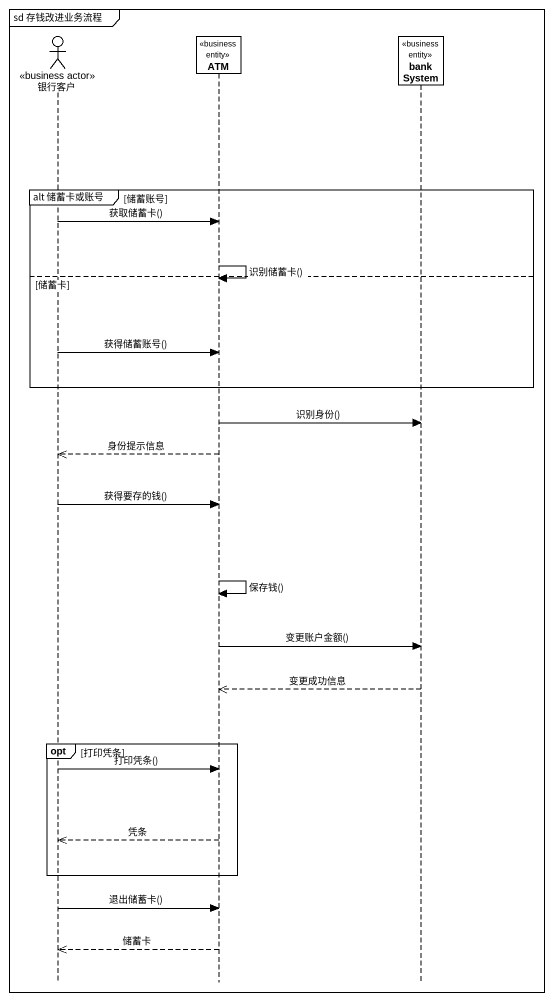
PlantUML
@startuml
mainframe sd 存钱改进业务流程
hide footbox
actor 银行客户 <<business actor>>
participant ATM <<business entity>>
participant bankSystem <<business entity>>

group alt 储蓄卡或账号 [储蓄账号]
  银行客户 -> ATM : 获取储蓄卡()
  ATM -> ATM : 识别储蓄卡()
else 储蓄卡
  银行客户 -> ATM : 获得储蓄账号()
end
ATM -> bankSystem : 识别身份()
ATM -->> 银行客户 : 身份提示信息
银行客户 -> ATM : 获得要存的钱()
ATM -> ATM : 保存钱()
ATM -> bankSystem : 变更账户金额()
bankSystem -->> ATM : 变更成功信息
opt 打印凭条
  银行客户 -> ATM : 打印凭条()
  ATM -->> 银行客户 : 凭条
end
银行客户 -> ATM : 退出储蓄卡()
ATM -->> 银行客户 : 储蓄卡
@enduml
